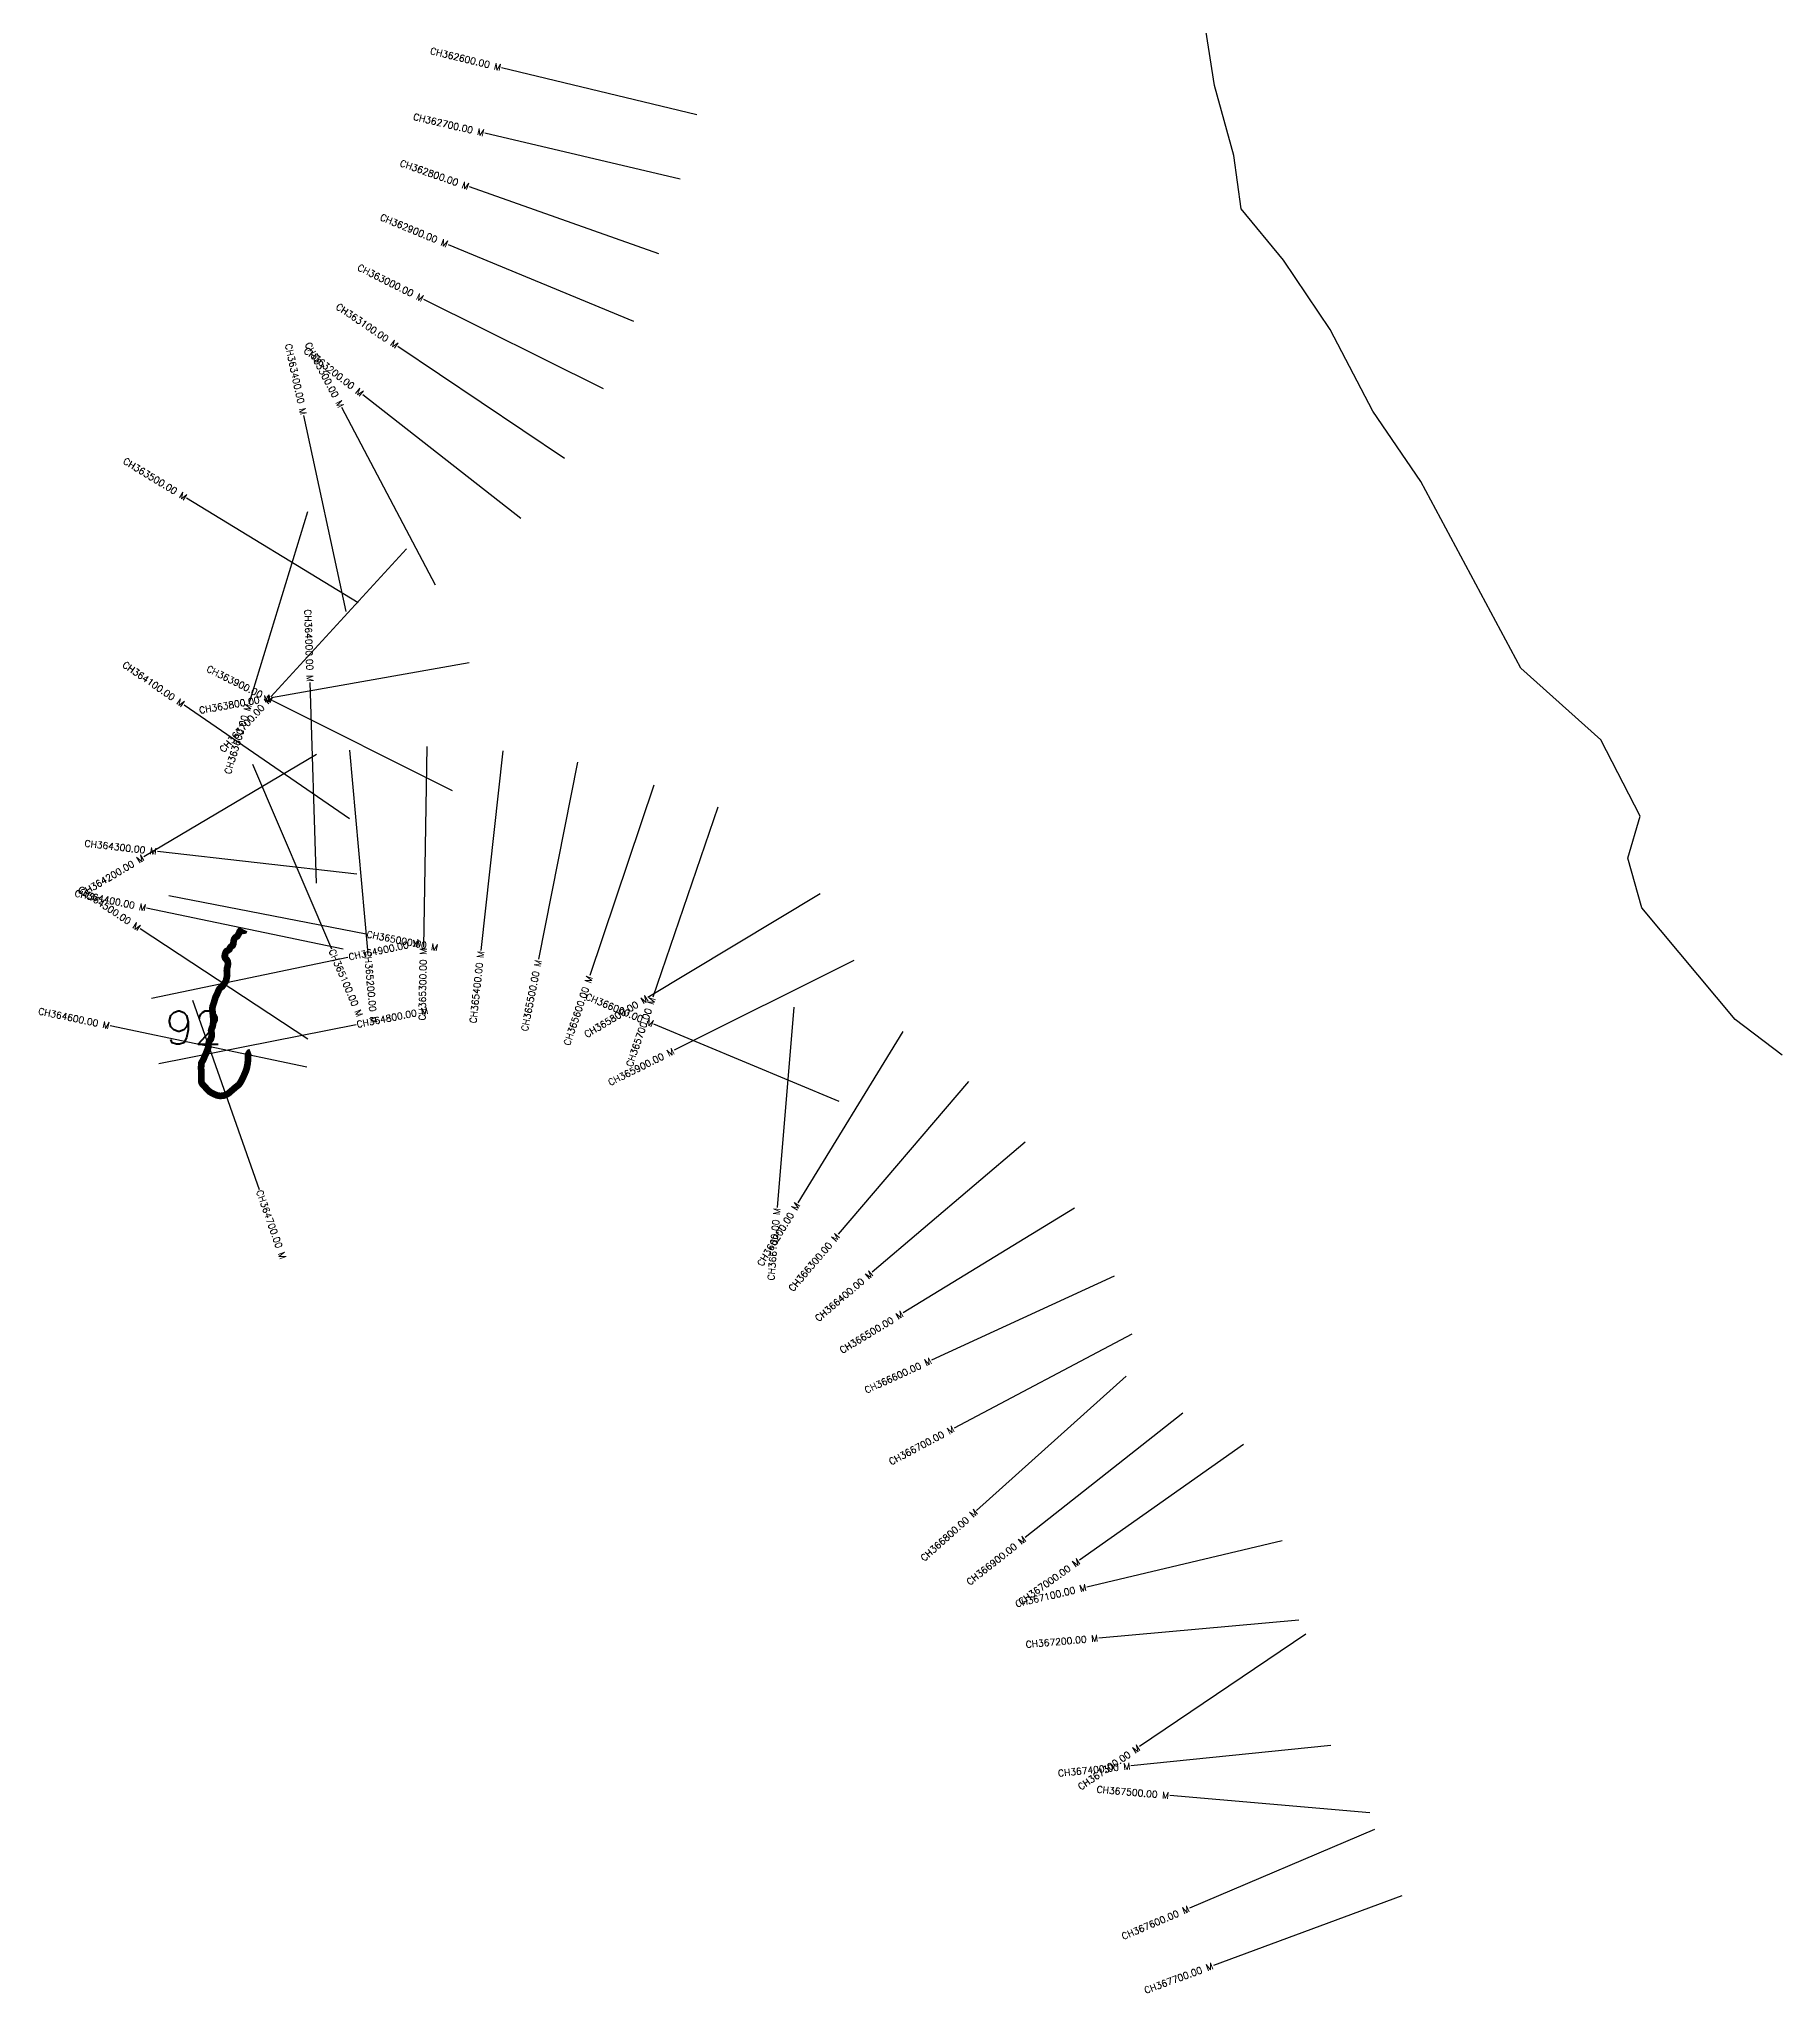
# Model space of a CAD drawing. Header units: metres. Extents: x 297192 to 302393, y 1968682 to 1973179.
# Drawn here: x 297192 to 299792, y 1968682 to 1971601 of the extents above; entities that cross this region are included whole.
import ezdxf
from ezdxf.enums import TextEntityAlignment as Align

# ---------------------------------------------------------------- set-up
doc = ezdxf.new("R2010")
doc.units = ezdxf.units.M
doc.header["$MEASUREMENT"] = 0
for name, color, linetype in [('CS', 134, 'Continuous'), ('CSMark', 6, 'Continuous'), ('UNPROTECTED', 10, 'Continuous')]:
    doc.layers.add(name, color=color, linetype=linetype)
doc.styles.get("Standard").update_dxf_attribs({"font": 'simplex.shx'})

msp = doc.modelspace()

# ---------------------------------------------------------------- linework, layer by layer
at = {"color": 6, "flags": 128}
msp.add_lwpolyline([(299795.4, 1970083), (299725.5, 1970136), (299585.8, 1970302.7), (299565.2, 1970377), (299583.3, 1970439.7), (299524.5, 1970553.9), (299405, 1970660.9), (299255.8, 1970939.6), (299184, 1971045.1), (299120.2, 1971167), (299050.6, 1971270.6), (298987.3, 1971347.1), (298976.4, 1971426.7), (298947.4, 1971531.2), (298929.5, 1971646.2)], dxfattribs=at)
at = {"layer": 'CS'}
for p, q in [((298174.3, 1971487.6), (297882.6, 1971557.9)), ((298149.5, 1971391.7), (297857.5, 1971460.1)), ((298117.6, 1971280), (297834.7, 1971379.8)), ((298080.2, 1971178.6), (297803.1, 1971293.6)), ((298035, 1971078), (297766.4, 1971211.8)), ((297976.5, 1970974), (297727.6, 1971141.5)), ((297911.4, 1970884.3), (297675.3, 1971069.5)), ((297650.7, 1970745.4), (297587.2, 1971038.6)), ((297784.1, 1970784.9), (297644, 1971050.2)), ((297668.4, 1970758.7), (297412.2, 1970914.8)), ((297592.9, 1970894.6), (297505.1, 1970607.7)), ((297740.8, 1970839), (297537.9, 1970617.9)), ((297834.2, 1970668.7), (297538.7, 1970616.8)), ((297606.4, 1970339.6), (297596.7, 1970639.5)), ((297655.5, 1970435.8), (297408.3, 1970605.7)), ((297809.3, 1970477.9), (297541, 1970612.1)), ((297655.4, 1970538.5), (297682.2, 1970239.7)), ((297771.2, 1970544), (297765.8, 1970244)), ((297606.3, 1970532), (297348.2, 1970379.1)), ((297510.8, 1970517.5), (297628.4, 1970241.5)), ((297884.7, 1970537.4), (297851.8, 1970239.3)), ((297996.1, 1970520.4), (297937.9, 1970226.1)), ((298110.3, 1970485.9), (298014.6, 1970201.6)), ((298205.7, 1970453.4), (298108.6, 1970169.6)), ((297666.6, 1970353), (297368.5, 1970387)), ((297385.7, 1970321.2), (297680.2, 1970264)), ((298358.3, 1970323.8), (298101.2, 1970169.1)), ((297646, 1970241), (297352.3, 1970302.5)), ((297593.2, 1970106.5), (297342.7, 1970271.6)), ((297359.5, 1970167.9), (297653.2, 1970229.1)), ((298408.8, 1970224.4), (298140.5, 1970090.1)), ((297420.8, 1970164.9), (297520.3, 1969881.9)), ((298319.3, 1970154.4), (298294.1, 1969855.4)), ((297591.5, 1970064.8), (297297.8, 1970126.4)), ((297370.8, 1970070.4), (297665.2, 1970128.4)), ((298386.9, 1970013.5), (298110, 1970128.9)), ((298482.1, 1970117.9), (298325.2, 1969862.1)), ((298580.3, 1970043.2), (298385.4, 1969815.2)), ((298664.7, 1969953), (298436.2, 1969758.6)), ((298738.4, 1969854.1), (298482.3, 1969697.7)), ((298797.7, 1969752.6), (298525.1, 1969627.3)), ((298824, 1969666.1), (298558.9, 1969525.7)), ((298815.5, 1969603), (298592.2, 1969402.6)), ((298900.4, 1969547.8), (298664.9, 1969362)), ((298991, 1969501.1), (298746, 1969328.1)), ((299048.9, 1969357.4), (298757, 1969288.2)), ((299073.4, 1969238.7), (298774.6, 1969212)), ((299084.2, 1969217.8), (298835.7, 1969049.7)), ((299121.2, 1969051.3), (298822.7, 1969020.9)), ((299179.6, 1968950.6), (298880.7, 1968976.6)), ((299186.4, 1968925.8), (298910.3, 1968808.4)), ((299227.4, 1968826.6), (298945.9, 1968723))]:
    msp.add_line(p, q, dxfattribs=at)
at = {"layer": 'UNPROTECTED', "const_width": 10, "flags": 128}
msp.add_lwpolyline([(297498.6, 1970269.8), (297498.1, 1970268.8), (297496.4, 1970268.5), (297495.2, 1970268.7), (297493.8, 1970268.8), (297492.2, 1970268.5), (297491.4, 1970267.6), (297490.9, 1970265.8), (297487.9, 1970260.5), (297486.2, 1970259.5), (297484.6, 1970258.3), (297483.3, 1970256.4), (297482.4, 1970253.7), (297481.9, 1970248.9), (297481.2, 1970247.2), (297479.7, 1970245.7), (297478.1, 1970244.7), (297476.9, 1970243.1), (297476.1, 1970240.9), (297474.6, 1970239.7), (297473, 1970238.7), (297471.6, 1970238), (297470.5, 1970236.4), (297469.7, 1970234), (297469.2, 1970231.5), (297469.1, 1970229.6), (297469.8, 1970227.7), (297472.3, 1970225), (297473.5, 1970222.5), (297474, 1970219.4), (297473.5, 1970215.9), (297472.6, 1970212.6), (297472.2, 1970209), (297472.7, 1970201.9), (297470.9, 1970193.4), (297467.7, 1970188.6), (297465.3, 1970185.4), (297461.7, 1970182.6), (297460.3, 1970180.6), (297459.4, 1970178.1), (297457.1, 1970173.1), (297455.2, 1970169.2), (297453, 1970161.5), (297451, 1970155.7), (297450.4, 1970151.1), (297451.1, 1970146.2), (297451.7, 1970140.2), (297452.1, 1970135.7), (297452, 1970132.2), (297451.2, 1970126.3), (297449.6, 1970122.4), (297448.8, 1970119.7), (297449.3, 1970116.3), (297449.7, 1970113.3), (297449.4, 1970110.4), (297448.3, 1970106.8), (297446.9, 1970105), (297445.6, 1970102.7), (297444.8, 1970098.5), (297444.7, 1970095.8), (297444.2, 1970093.6), (297443.1, 1970090.6), (297441.2, 1970085.7), (297439.5, 1970081.9), (297437.7, 1970077.6), (297435.5, 1970073.3), (297434.3, 1970071.2), (297434, 1970068.6), (297433.8, 1970064.1), (297434, 1970057.8), (297433.9, 1970049.7), (297434.1, 1970043.4), (297434.7, 1970041.1), (297436.2, 1970039), (297439.8, 1970035.3), (297442, 1970032.5), (297446.9, 1970027.9), (297452.1, 1970025), (297457.8, 1970022.6), (297462.2, 1970021.9), (297467, 1970022.2), (297471.2, 1970023.6), (297475, 1970025.9), (297479.1, 1970029.5), (297485.6, 1970035.1), (297488.4, 1970037.2), (297490.4, 1970039), (297492.2, 1970041.4), (297494.3, 1970045.3), (297496.9, 1970050.5), (297500.3, 1970058.3), (297502.1, 1970063.6), (297503.1, 1970069.3), (297503.6, 1970073.2), (297503.8, 1970076.7), (297503.8, 1970080.5), (297504.1, 1970083.6), (297505, 1970085.6), (297506, 1970086.8), (297507.9, 1970087.5)], dxfattribs=at)

# ---------------------------------------------------------------- texts
at = {"insert": (297380, 1970149), "char_height": 50, "attachment_point": 1}
msp.add_mtext_dynamic_manual_height_columns('92', width=70.183, gutter_width=1, heights=[0], dxfattribs=at)
at = {"layer": 'CSMark'}
for s, rotation, p in [('CH362600.00 M', 346.449, (297881.7, 1971558.1)), ('CH362700.00 M', 346.8097, (297856.5, 1971460.4)), ('CH362800.00 M', 340.5857, (297833.7, 1971380.1)), ('CH362900.00 M', 337.4725, (297802.1, 1971293.9)), ('CH363000.00 M', 333.5149, (297765.5, 1971212.2)), ('CH363100.00 M', 326.0623, (297726.8, 1971142.1)), ('CH363400.00 M', 282.2358, (297586.9, 1971039.6)), ('CH363200.00 M', 321.8897, (297674.5, 1971070.1)), ('CH363300.00 M', 297.843, (297643.5, 1971051)), ('CH363500.00 M', 328.6558, (297411.3, 1970915.3)), ('CH364000.00 M', 271.8579, (297596.7, 1970640.5)), ('CH364100.00 M', 325.4877, (297407.4, 1970606.3)), ('CH363900.00 M', 333.4215, (297540.1, 1970612.6)), ('CH363800.00 M', 9.9654, (297537.8, 1970616.6)), ('CH363700.00 M', 47.4542, (297537.3, 1970617.2)), ('CH363600.00 M', 72.9804, (297504.8, 1970606.8)), ('CH364300.00 M', 353.5048, (297367.5, 1970387.1)), ('CH364200.00 M', 30.6412, (297347.4, 1970378.6)), ('CH364500.00 M', 326.603, (297341.9, 1970272.1)), ('CH364400.00 M', 348.1801, (297351.4, 1970302.7)), ('CH365300.00 M', 88.9726, (297765.8, 1970243)), ('CH365400.00 M', 83.7016, (297851.7, 1970238.3)), ('CH365500.00 M', 78.8146, (297937.7, 1970225.1)), ('CH365600.00 M', 71.4061, (298014.3, 1970200.6)), ('CH365800.00 M', 31.0356, (298100.4, 1970168.6)), ('CH366000.00 M', 337.3695, (298109.1, 1970129.3)), ('CH365700.00 M', 71.1142, (298108.2, 1970168.6)), ('CH364600.00 M', 348.1549, (297296.9, 1970126.6)), ('CH365900.00 M', 26.579, (298139.6, 1970089.7)), ('CH366200.00 M', 58.4717, (298324.7, 1969861.3)), ('CH366100.00 M', 85.1823, (298294, 1969854.4)), ('CH366300.00 M', 49.4876, (298384.7, 1969814.4)), ('CH366400.00 M', 40.3915, (298435.5, 1969758)), ('CH366500.00 M', 31.4058, (298481.5, 1969697.2)), ('CH366600.00 M', 24.6749, (298524.2, 1969626.9)), ('CH366700.00 M', 27.9108, (298558, 1969525.2)), ('CH366800.00 M', 41.9124, (298591.5, 1969402)), ('CH366900.00 M', 38.2821, (298664.1, 1969361.3)), ('CH367000.00 M', 35.2331, (298745.1, 1969327.5)), ('CH367100.00 M', 13.3334, (298756, 1969287.9)), ('CH367200.00 M', 5.1109, (298773.6, 1969211.9)), ('CH367300.00 M', 34.0725, (298834.9, 1969049.1)), ('CH367400.00 M', 5.8084, (298821.7, 1969020.8)), ('CH367500.00 M', 355.0423, (298879.7, 1968976.7)), ('CH367600.00 M', 23.0434, (298909.4, 1968808)), ('CH367700.00 M', 20.2134, (298944.9, 1968722.6))]:
    msp.add_text(s, height=10, rotation=rotation, dxfattribs=at).set_placement(p, align=Align.MIDDLE_RIGHT)
for s, rotation, p in [('CH364900.00 M', 11.7577, (297654.2, 1970229.3)), ('CH365000.00 M', 348.9959, (297681.2, 1970263.8)), ('CH365100.00 M', 293.0789, (297628.8, 1970240.6)), ('CH365200.00 M', 275.1319, (297682.3, 1970238.7)), ('CH364800.00 M', 11.1464, (297666.2, 1970128.6)), ('CH364700.00 M', 289.3602, (297520.6, 1969881))]:
    msp.add_text(s, height=10, rotation=rotation, dxfattribs=at).set_placement(p, align=Align.MIDDLE_LEFT)

doc.saveas('drawing.dxf')
